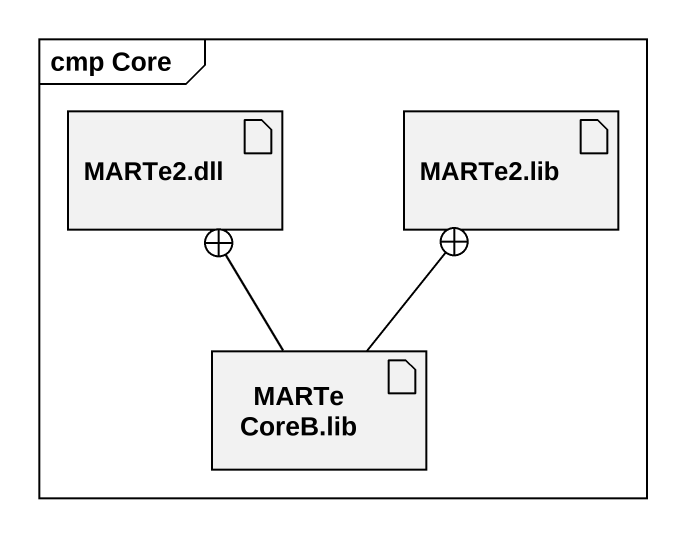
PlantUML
@startuml
mainframe cmp Core
artifact "MARTe2.dll" as MARTe2_dll
artifact "MARTe2.lib" as MARTe2_lib
artifact "MARTeCoreB.lib" as MARTeCoreB_lib
MARTeCoreB_lib -up-+ MARTe2_dll
MARTeCoreB_lib -up-+ MARTe2_lib
@enduml
